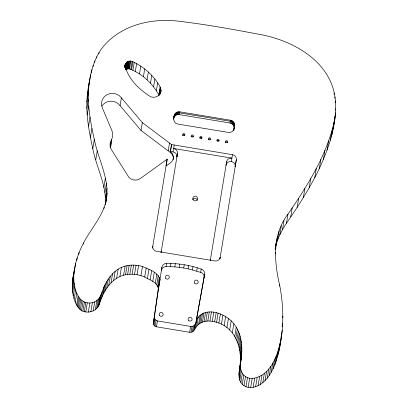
<?xml version="1.0" encoding="UTF-8"?>
<svg xmlns="http://www.w3.org/2000/svg" width="408" height="408" viewBox="0 0 408 408"><rect width="100%" height="100%" fill="white"/><g stroke="black" fill="none" stroke-linecap="round" stroke-linejoin="round"><path stroke-width="0.61" d="M105.325 204.403C106.723 185.079 96.375 167.341 92.794 148.711C88.954 131.269 85.563 113.327 87.307 95.401C89.536 77.321 92.621 57.737 105.585 43.896C116.413 32.456 131.147 25.204 146.533 22.307C156.468 20.359 166.678 19.921 176.746 20.976C204.444 24.174 231.917 29.177 259.304 34.338C293.796 40.428 332.387 62.23 335.452 100.924C337.008 124.45 328.986 147.553 319.301 168.637C310.08 187.833 298.508 205.749 286.457 223.263C281.301 231.137 276.853 239.685 275.15 249.018M105.698 203.286C111.098 181.331 98.501 160.614 94.325 139.582C90.005 120.054 86.297 99.761 89.694 79.789M106.513 198.416C104.071 213.68 93.57 225.706 85.955 238.598C79.198 250.135 74.322 263.129 73.756 276.583C73.496 287.462 77.882 305.73 92.376 302.67C99.782 301.175 101.658 293.219 103.872 287.196C107.437 279.006 113.087 271.198 121.426 267.413C128.03 264.471 135.614 264.517 142.479 266.495C148.701 269.448 157.794 271.774 159.809 279.23L160.069 279.271L159.523 282.53L159.263 282.489L154.387 316.848C154.122 318.791 155.57 320.586 157.463 320.933L190.638 326.425C194.32 327.043 196.544 323.044 196.391 319.841C198.048 316.802 200.756 314.333 203.964 313.012C213.511 309.703 224.109 314.405 231.209 320.826C240.281 329.48 242.587 342.745 241.633 354.756C241.266 364.844 232.927 383.76 248.135 387.396C261.421 388.972 270.361 375.87 274.737 365.063C283.886 339.461 284.85 311.309 279.577 284.743C274.018 261.222 272.264 234.396 287.987 214.134C307.913 184.931 327.629 154.056 334.795 118.932M239.736 367.751C243.005 349.799 235.875 327.578 216.566 322.32C211.099 320.576 204.648 320.209 199.716 323.6C195.35 325.451 195.095 332.836 189.654 332.296L156.478 326.803C154.586 326.456 153.138 324.661 153.403 322.723L159.809 279.23M161.165 252.057L177.46 153.627L177.21 151.332L176.639 150.302A4.621 4.447 9.5 0 0 173.63 148.486L231.907 158.141A4.621 4.447 9.5 0 0 226.629 161.772L226.052 165.199A4.621 4.447 9.5 0 1 231.336 161.568L232.489 154.688L171.528 144.565L142.331 122.64L121.4 97.838A11.001 10.593 9.5 0 0 107.268 94.569A11.001 10.593 9.5 0 0 102.24 107.625L111.823 130.397A12.24 11.781 9.5 0 1 111.644 139.419L111.144 140.444A9.782 9.415 9.5 0 0 111.557 149.869L128.974 177.46A8.563 8.247 9.5 0 0 140.209 178.592L167.188 159.166L152.464 248.044L152.791 246.167A4.621 4.447 9.5 0 0 156.621 251.308L214.899 260.962A4.621 4.447 9.5 0 0 220.182 257.331L219.973 258.58M158.279 288.359C156.988 281.999 149.624 279.975 144.702 277.047C139.368 274.717 133.431 273.773 127.638 274.426C112.47 276.094 103.397 290.654 99.44 304.067C96.808 312.258 85.211 314.798 79.208 308.764C70.548 298.013 71.456 282.616 74.338 269.907M160.477 93.855C161.899 89.908 160.084 86.006 157.661 82.916C151.837 74.179 143.698 66.978 134.222 62.439C130.305 59.099 124.068 62.128 124.644 67.381M234.371 126.694C234.819 124.149 232.83 121.62 230.311 121.252L179.648 112.858C177.143 112.399 174.446 114.148 174.053 116.703M234.539 125.679C234.993 123.129 233.004 120.605 230.484 120.233L179.816 111.843C177.312 111.379 174.614 113.133 174.221 115.688M234.065 128.454L234.595 124.726M238.879 374.937L241.266 358.622M125.047 64.974C127.316 78.188 138.807 89.199 149.761 96.196C153.847 98.869 160.166 96.431 160.88 91.443M333.27 128.061L334.05 121.921M279.653 347.203L280.367 341.924M280.525 340.751L280.684 339.578M159.523 282.53L161.843 267.531A4.896 4.712 9.5 0 1 166.576 263.364C178.541 263.293 190.526 265.266 201.802 269.28A4.891 4.707 9.5 0 1 204.632 274.36L195.845 323.1M174.338 114.974C172.916 118.279 173.528 123.451 177.796 124.052L228.465 132.442C230.969 132.906 233.662 131.152 234.059 128.596M210.329 260.202L226.629 161.772M233.779 130.188L234.559 125.542M219.963 258.585L236.319 159.829A4.621 4.447 9.5 0 0 232.489 154.688M89.224 83.252L90.653 74.73M87.307 95.401L88.832 86.267M91.346 72.767L91.856 69.722M86.858 101.924L88.383 92.789M93.004 66.509L93.208 65.29M86.822 108.467L88.352 99.333M94.656 62.179L94.86 60.96M96.604 57.967L96.808 56.748M87.2 115.01L88.73 105.876M98.838 53.882L99.042 52.663M88.516 126.312L90.046 117.183M90.382 137.557L91.907 128.423M92.794 148.711L94.325 139.582M72.389 282.372L73.914 273.238M74.174 272.161L75.602 263.639M72.226 285.717L73.756 276.583M76.796 260.299L77.204 257.866M72.323 289.058L73.853 279.929M78.785 254.352L79.091 252.526M72.68 292.383L74.205 283.254M95.758 159.763L97.288 150.629M73.287 295.678L74.812 286.543M74.144 298.926L75.669 289.792M83.314 244.162L83.518 242.949M75.251 302.114L76.775 292.98M76.602 305.23L78.132 296.096M77.331 306.515L78.856 297.386M78.203 307.698L79.728 298.564M79.208 308.764L80.733 299.63M80.33 309.703L81.86 300.569M81.564 310.503L83.094 301.374M111.461 139.755L110.155 147.584L110.333 147.242A12.24 11.781 9.5 0 0 111.328 141.734M82.89 311.161L84.42 302.027M103.811 187.44L105.335 178.306M124.726 67.412L125.179 64.479M125.032 67.039L125.633 63.429M84.298 311.661L85.828 302.532M125.465 68.447L126.475 62.424M104.938 192.418L106.463 183.284M125.516 69.442L126.725 62.215M125.863 69.146L127.072 61.924M173.084 159.763A7.324 7.053 9.5 0 0 173.273 157.932C173.267 154.729 170.671 152.449 168.198 150.853L141.02 130.468L120.095 105.667L121.4 97.838M126.215 69.498L127.526 61.669M85.777 311.998L87.302 302.864M126.551 69.314L127.862 61.486M125.761 69.753L126.623 69.273L127.933 61.445M105.509 197.457L107.039 188.323M103.969 208.478L104.173 207.259M126.623 69.273L127.571 68.962L128.882 61.134M127.648 68.952L128.959 61.123M105.529 202.516L107.054 193.382M105.223 204.796L105.529 202.97M127.571 68.962L128.199 68.881L129.509 61.052M128.199 68.881L128.984 68.86L130.295 61.032M88.337 312.156L89.867 303.022M160.125 87.021L158.814 94.85C152.368 83.298 141.994 73.537 129.52 68.896L130.83 61.067M130.815 69.258L132.126 61.43M90.846 311.799L92.376 302.67M131.554 69.62L132.865 61.797M132.911 70.268L134.222 62.439M93.218 310.952L94.748 301.818M95.365 309.636L96.895 300.502M135.313 71.456L136.624 63.628M96.691 308.463L98.216 299.334M97.818 307.132L99.348 298.003M98.741 305.663L100.271 296.529M99.44 304.067L100.97 294.933M100.536 300.91L102.061 291.776M139.475 73.95L140.786 66.121M102.347 296.33L103.872 287.196M103.571 293.704L105.096 284.575M105.029 290.965L106.559 281.831M106.753 288.186L108.278 279.057M143.397 76.75L144.707 68.927M108.747 285.452L110.277 276.323M111.042 282.841L112.567 273.712M147.064 79.851L148.374 72.022M113.648 280.434L115.178 271.3M141.02 130.468L142.331 122.64M116.596 278.307L118.126 269.178M150.46 83.227L151.766 75.398M119.896 276.542L121.426 267.413M153.561 86.863L154.872 79.035M123.573 275.221L125.098 266.093M125.557 274.752L127.082 265.623M156.351 90.744L157.661 82.916M127.638 274.426L129.168 265.292M159.074 95.441L160.385 87.613M159.559 95.013L160.665 88.388M159.885 94.284L160.793 88.862M129.831 274.247L131.356 265.113M160.359 93.631L160.961 90.015M160.349 93.748L160.956 90.137M132.121 274.227L133.651 265.093M134.528 274.38L136.053 265.246M137.037 274.712L138.567 265.577M140.949 275.624L142.479 266.495M144.702 277.047L146.232 267.913M168.198 150.853L169.504 143.029M173.635 119.202L174.267 115.347M173.747 118.468L174.522 114.418M167.188 159.166L166.036 166.046L170.763 162.644L172.569 160.533A7.324 7.053 9.5 0 0 173.431 156.988L172.701 154.122L170.457 151.485L173.053 151.919A4.621 4.447 9.5 0 1 176.883 157.06L177.46 153.627M174.002 117.54L174.843 114.215M174.731 114.959L174.899 113.944M147.461 278.394L148.986 269.265M174.425 116.713L175.001 115.999L175.476 113.23M175.001 115.999L175.705 115.408L176.179 112.639M170.218 152.388L171.528 144.565M175.705 115.408L176.511 114.959L176.985 112.19M170.299 152.434L171.61 144.605M176.511 114.959L177.404 114.674L177.878 111.899M150.144 279.878L151.674 270.744M177.404 114.674L178.352 114.551L178.826 111.777M173.053 151.919L174.206 145.034M178.352 114.551L179.341 114.617L179.653 112.746M179.648 112.858L179.816 111.843M152.745 281.489L154.275 272.355M155.259 283.223L156.789 274.089M161.135 252.272L161.323 251.129A4.621 4.447 9.5 0 1 160.981 252.236M156.759 284.672L158.284 275.538M157.774 286.416L159.304 277.282M161.843 267.531L161.298 270.795A4.896 4.712 9.5 0 1 166.031 266.623L166.576 263.364M158.238 290.399L159.222 284.529M153.403 322.723L154.387 316.848M153.469 324.12L154.454 318.25M154.071 325.355L155.05 319.484M155.106 326.293L156.091 320.423M156.478 326.803L157.463 320.933M166.031 266.623L170.411 266.679L170.957 263.42M170.411 266.679L174.823 266.929L175.369 263.665M174.823 266.929L179.255 267.368L179.8 264.109M179.255 267.368L183.707 268.005L184.253 264.746M204.087 277.624A4.891 4.707 9.5 0 0 201.256 272.544L188.129 268.836L188.674 265.577M192.469 269.851L193.015 266.587M196.722 271.04L197.268 267.775M189.654 332.296L190.638 326.425M200.654 272.32L201.2 269.061M191.041 332.311L192.025 326.441M192.326 331.918L193.31 326.043M193.417 331.163L194.402 325.288M194.223 330.092L195.208 324.217M195.463 327.915L196.993 318.786M234.121 127.5C234.029 125.261 232.193 123.354 230.005 123.012L230.484 120.233M196.763 326.221L198.288 317.093M230.964 123.267L231.438 120.487M231.826 123.685L232.3 120.911M198.589 324.447L200.114 315.313M232.575 124.246L233.05 121.472M199.716 323.6L201.241 314.466M210.299 260.416L210.492 259.274A4.621 4.447 9.5 0 0 210.462 260.431M233.192 124.93L233.672 122.16M233.672 125.715L233.983 123.843M233.978 123.961L234.146 122.946M200.996 322.825L202.526 313.691M233.983 126.577L234.462 123.808M233.743 130.443L234.585 125.332M202.434 322.147L203.964 313.012M204.041 321.601L205.571 312.467M205.826 321.208L207.351 312.079M207.784 321.009L209.314 311.88M236.319 159.829L235.166 166.709A4.621 4.447 9.5 0 0 231.336 161.568M209.931 321.03L211.461 311.901M212.277 321.3L213.802 312.171M214.644 321.785L216.174 312.655M216.566 322.32L218.096 313.186M218.856 323.116L220.381 313.987M221.406 324.227L222.936 315.093M224.125 325.706L225.655 316.572M226.919 327.599L228.444 318.464M229.684 329.96L231.209 320.826M232.325 332.841L233.85 323.707M234.743 336.289L236.268 327.16M235.839 338.247L237.364 329.113M236.844 340.364L238.369 331.23M237.742 342.649L239.272 333.515M238.527 345.107L240.057 335.973M239.18 347.749L240.71 338.615M239.695 350.574L241.225 341.445M240.057 353.598L241.587 344.464M240.256 356.822L241.786 347.687M240.276 360.249L241.806 351.115M240.108 363.89L241.633 354.756M239.149 371.836L240.679 362.707M239.103 377.757L240.633 368.623L240.409 365.803M239.776 380.276L241.306 371.142L240.633 368.623M240.847 382.464L242.372 373.335L241.306 371.142M242.265 384.3L243.79 375.166L242.372 373.335M243.984 385.749L245.514 376.62L243.79 375.166M245.958 386.789L247.488 377.66L245.514 376.62M248.135 387.396L249.665 378.262L247.488 377.66M250.639 387.6L252.164 378.466C271.106 376.283 278.225 354.124 281.183 338.069M275.181 248.222L275.385 247.003M275.589 245.784L276.201 242.133M275.181 249.681L275.589 247.243M275.869 245.652L277.399 236.518M275.196 253.592L275.4 252.374M277.578 240.169L279.108 231.04M253.133 387.396L254.663 378.262M279.786 234.865L281.316 225.731M255.612 386.794L257.142 377.66M282.474 229.765L283.999 220.631M258.06 385.8L259.585 376.671M286.457 223.263L287.987 214.134M260.457 384.433L261.987 375.299M262.798 382.689L264.323 373.56M290.705 216.923L292.23 207.789M279.373 285.962L279.577 284.743M265.057 380.593L266.587 371.459M267.235 378.145L268.76 369.01M297.177 207.376L298.702 198.242M269.3 375.355L270.83 366.226M271.254 372.239L272.779 363.11M273.069 368.806L274.594 359.672M282.581 317.954L282.887 316.129M274.737 365.063L276.267 355.929M303.343 197.651L304.873 188.516M276.247 361.019L277.772 351.89M282.147 326.793L282.351 325.574M282.555 324.36L282.759 323.141M277.578 356.689L279.108 347.555M280.888 338.36L282.209 330.449M278.72 352.079L280.245 342.95M309.203 187.751L310.733 178.617M314.746 177.684L316.271 168.55M319.301 168.637L320.826 159.508M333.979 94.314L334.183 93.095M323.416 159.401L324.947 150.266M334.728 98.211L334.932 96.997M327.099 149.991L328.624 140.857M335.147 102.75L335.452 100.924M330.327 140.423L331.857 131.289M335.57 110.048L335.774 108.829M332.015 134.293L333.54 125.159M334.351 120.095L334.555 118.876M334.759 117.657L335.575 112.787M333.611 125.868L335.141 116.734M196.391 319.841L204.632 274.36M88.164 88.918L89.128 83.859M72.808 279.036L74.072 272.774M89.26 83.303L89.525 82.192M128.984 68.86L129.52 68.896M249.665 378.262L252.164 378.466M179.341 114.617L230.005 123.012M183.707 268.005L188.129 268.836M192.647 199.619A2.438 2.346 9.5 0 1 197.288 200.389M191.133 136.874A1.076 1.035 9.5 0 1 193.27 136.955M216.908 140.872A1.076 1.035 9.5 0 1 218.897 140.949M199.777 138.037A1.076 1.035 9.5 0 1 201.822 138.644M182.57 135.456A1.076 1.035 9.5 0 1 184.702 135.538M101.827 106.126A11.001 10.593 9.5 0 1 120.095 105.667M208.264 139.714A1.076 1.035 9.5 0 1 210.395 139.791M225.394 142.55A1.076 1.035 9.5 0 1 227.526 142.632M194.641 283.132A1.999 1.928 9.5 0 0 198.089 282.826A1.999 1.928 9.5 0 0 196.054 280.097A1.999 1.928 9.5 0 0 194.641 283.132M188.491 320.29A1.999 1.928 9.5 0 0 191.939 319.984A1.999 1.928 9.5 0 0 189.904 317.256A1.999 1.928 9.5 0 0 188.491 320.29M159.543 315.496A1.999 1.928 9.5 0 0 162.986 315.19A1.999 1.928 9.5 0 0 160.956 312.462A1.999 1.928 9.5 0 0 159.543 315.496M165.694 278.332A1.999 1.928 9.5 0 0 169.136 278.032A1.999 1.928 9.5 0 0 167.101 275.303A1.999 1.928 9.5 0 0 165.694 278.332M191.495 136.624A1.076 1.035 9.5 0 0 193.351 136.461A1.076 1.035 9.5 0 0 192.255 134.992A1.076 1.035 9.5 0 0 191.495 136.624M200.063 138.042A1.076 1.035 9.5 0 0 201.914 137.879A1.076 1.035 9.5 0 0 200.823 136.41A1.076 1.035 9.5 0 0 200.063 138.042M217.189 140.877A1.076 1.035 9.5 0 0 219.045 140.714A1.076 1.035 9.5 0 0 217.949 139.245A1.076 1.035 9.5 0 0 217.189 140.877M208.626 139.459A1.076 1.035 9.5 0 0 210.482 139.296A1.076 1.035 9.5 0 0 209.386 137.828A1.076 1.035 9.5 0 0 208.626 139.459M182.932 135.206A1.076 1.035 9.5 0 0 184.788 135.043A1.076 1.035 9.5 0 0 183.692 133.569A1.076 1.035 9.5 0 0 182.932 135.206M193.244 199.869A2.438 2.346 9.5 0 0 197.436 199.502A2.438 2.346 9.5 0 0 194.963 196.177A2.438 2.346 9.5 0 0 193.244 199.869M225.757 142.295A1.076 1.035 9.5 0 0 227.608 142.132A1.076 1.035 9.5 0 0 226.516 140.663A1.076 1.035 9.5 0 0 225.757 142.295"/></g></svg>
